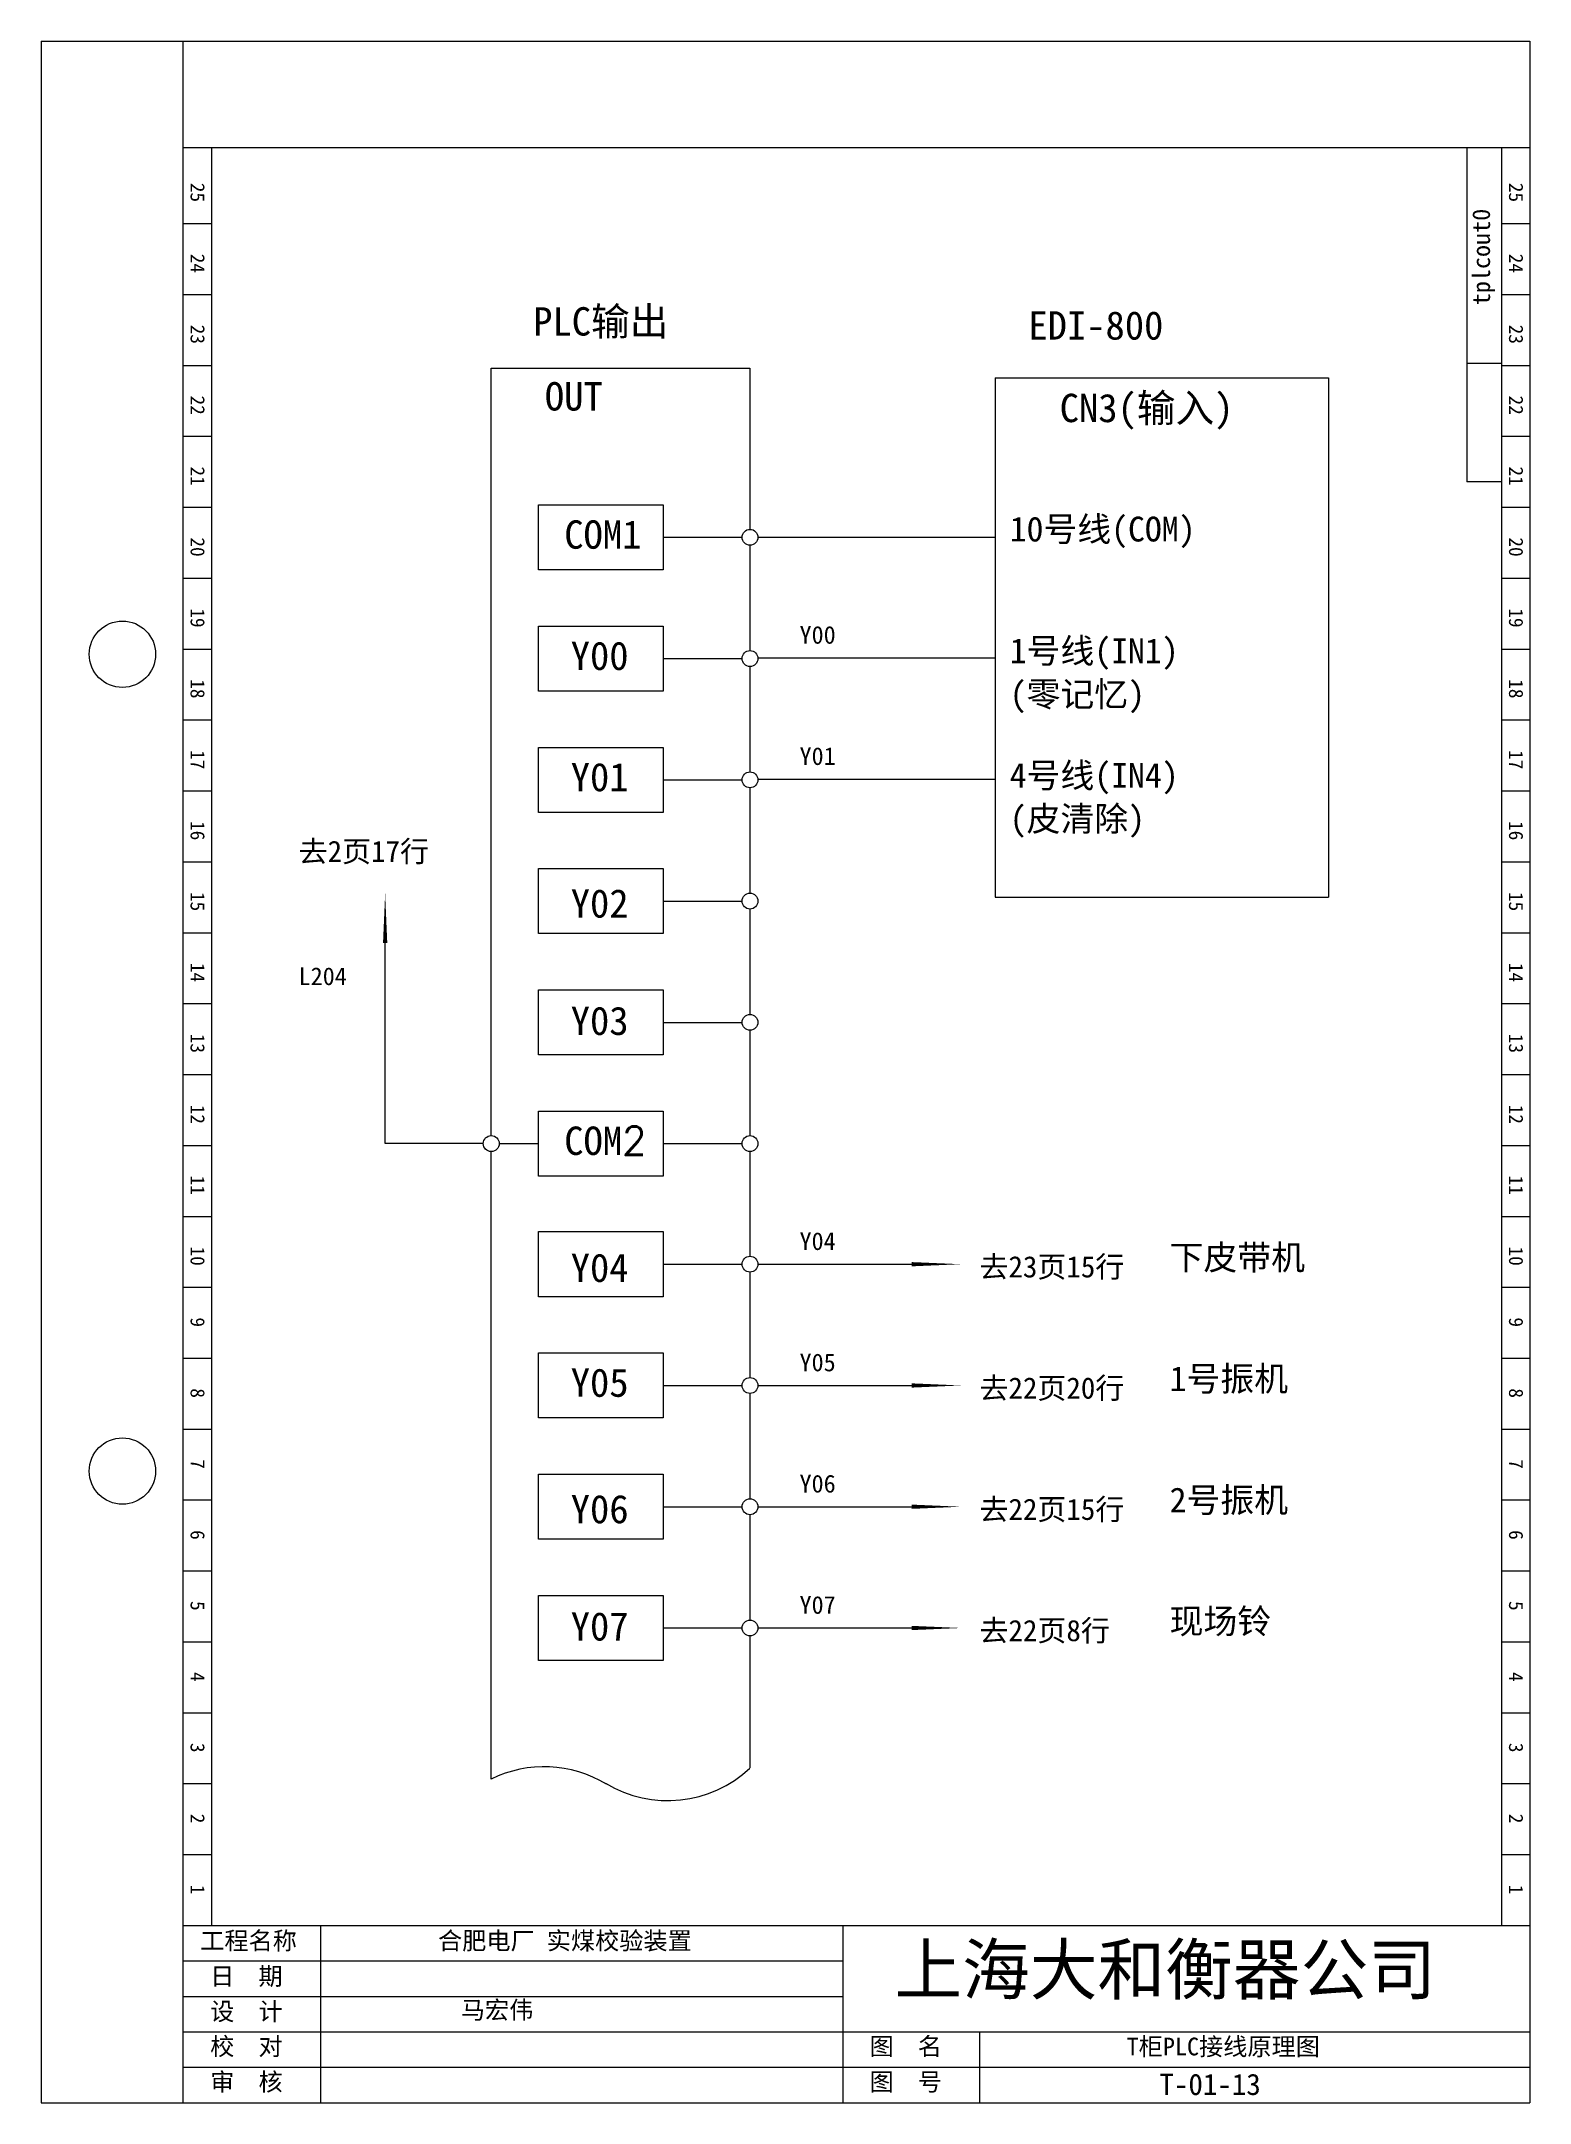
# Model space of a CAD drawing. Extents: x 370 to 580, y -51 to 240.
import ezdxf

# ---------------------------------------------------------------- set-up
doc = ezdxf.new("R2010")
doc.units = 0
doc.header["$LTSCALE"] = 0.5
doc.layers.get('0').update_dxf_attribs({"linetype": 'CONTINUOUS'})

# ---------------------------------------------------------------- blocks, each defined once
blk = doc.blocks.new('A$C1BE90A1B')
at = {"insert": (0.67, 3.86), "char_height": 2.5, "width": 44.7874, "attachment_point": 1}
blk.add_mtext('\\f宋体|b0|i0|c134|p2;T柜PLC接线原理图', dxfattribs=at)
blk = doc.blocks.new('A$C5B9B0CC9')
at = {"insert": (0.21, 3.58), "char_height": 2.5, "width": 20.5327, "attachment_point": 1}
blk.add_mtext('\\f宋体|b0|i0|c134|p2;马宏伟', dxfattribs=at)
blk = doc.blocks.new('A$C3BB048C9')
at = {"ltscale": 0.5}
blk.add_blockref('A$C5B9B0CC9', (0, 0), dxfattribs=at)

msp = doc.modelspace()

# ---------------------------------------------------------------- linework, layer by layer
for p, q in [((369.82, 239.81), (579.82, 239.81)), ((369.82, 239.81), (369.82, -50.91)), ((389.82, 239.81), (389.82, -50.91)), ((579.82, 239.81), (579.82, -50.91)), ((389.82, 224.81), (579.82, 224.81)), ((393.82, 224.81), (393.82, -25.91)), ((570.94, 224.81), (570.94, 177.67)), ((575.82, 224.81), (575.82, -25.91)), ((579.82, 224.81), (579.82, -25.91)), ((389.82, 214.09), (393.82, 214.09)), ((575.82, 214.09), (579.82, 214.09)), ((389.82, 204.09), (393.82, 204.09)), ((575.82, 204.09), (579.82, 204.09)), ((389.82, 194.09), (393.82, 194.09)), ((575.81, 194.35), (570.94, 194.35)), ((575.82, 194.09), (579.82, 194.09)), ((389.82, 184.09), (393.82, 184.09)), ((575.82, 184.09), (579.82, 184.09)), ((575.81, 177.67), (570.94, 177.67)), ((389.82, 174.09), (393.82, 174.09)), ((575.82, 174.09), (579.82, 174.09)), ((389.82, 164.09), (393.82, 164.09)), ((575.82, 164.09), (579.82, 164.09)), ((389.82, 154.09), (393.82, 154.09)), ((575.82, 154.09), (579.82, 154.09)), ((389.82, 144.09), (393.82, 144.09)), ((575.82, 144.09), (579.82, 144.09)), ((389.82, 134.09), (393.82, 134.09)), ((575.82, 134.09), (579.82, 134.09)), ((389.82, 124.09), (393.82, 124.09)), ((575.82, 124.09), (579.82, 124.09)), ((389.82, 114.09), (393.82, 114.09)), ((575.82, 114.09), (579.82, 114.09)), ((389.82, 104.09), (393.82, 104.09)), ((575.82, 104.09), (579.82, 104.09)), ((389.82, 94.09), (393.82, 94.09)), ((575.82, 94.09), (579.82, 94.09)), ((389.82, 84.09), (393.82, 84.09)), ((575.82, 84.09), (579.82, 84.09)), ((389.82, 74.09), (393.82, 74.09)), ((575.82, 74.09), (579.82, 74.09)), ((389.82, 64.09), (393.82, 64.09)), ((575.82, 64.09), (579.82, 64.09)), ((389.82, 54.09), (393.82, 54.09)), ((575.82, 54.09), (579.82, 54.09)), ((389.82, 44.09), (393.82, 44.09)), ((575.82, 44.09), (579.82, 44.09)), ((389.82, 34.09), (393.82, 34.09)), ((575.82, 34.09), (579.82, 34.09)), ((389.82, 24.09), (393.82, 24.09)), ((575.82, 24.09), (579.82, 24.09)), ((389.82, 14.09), (393.82, 14.09)), ((575.82, 14.09), (579.82, 14.09)), ((389.82, 4.09), (393.82, 4.09)), ((575.82, 4.09), (579.82, 4.09)), ((389.82, -5.91), (393.82, -5.91)), ((575.82, -5.91), (579.82, -5.91)), ((389.82, -15.91), (393.82, -15.91)), ((575.82, -15.91), (579.82, -15.91)), ((389.82, -25.91), (579.82, -25.91)), ((409.2, -25.91), (409.2, -50.91)), ((482.93, -25.91), (482.93, -50.91)), ((389.82, -30.91), (482.93, -30.91)), ((389.82, -35.91), (482.93, -35.91)), ((389.82, -40.91), (579.82, -40.91)), ((502.18, -40.91), (502.18, -50.91)), ((389.82, -45.91), (579.82, -45.91)), ((369.82, -50.91), (579.82, -50.91))]:
    msp.add_line(p, q)
at = {"ltscale": 0.5}
for p, q in [((504.4, 192.32), (504.4, 119.08)), ((504.4, 192.32), (551.42, 192.32)), ((551.42, 192.32), (551.42, 119.08)), ((457.56, 169.85), (468.69, 169.85)), ((470.93, 169.85), (504.4, 169.85)), ((457.56, 152.75), (468.69, 152.75)), ((470.93, 152.84), (504.4, 152.84)), ((457.56, 135.65), (468.69, 135.65)), ((470.93, 135.74), (504.4, 135.74)), ((457.56, 118.55), (468.69, 118.55)), ((504.4, 119.08), (551.42, 119.08)), ((418.34, 84.35), (418.34, 112.64)), ((457.56, 101.45), (468.69, 101.45)), ((432.19, 84.35), (418.34, 84.35)), ((434.43, 84.35), (439.96, 84.35)), ((457.56, 84.35), (468.69, 84.35)), ((457.56, 67.34), (468.69, 67.34)), ((470.93, 67.34), (492.6, 67.34)), ((457.56, 50.24), (468.69, 50.24)), ((470.93, 50.24), (492.6, 50.24)), ((457.56, 33.14), (468.69, 33.14)), ((470.93, 33.14), (492.6, 33.14)), ((457.56, 16.04), (468.69, 16.04)), ((470.93, 16.04), (492.6, 16.04))]:
    msp.add_line(p, q, dxfattribs=at)
for points in [[(433.31, 193.68), (469.81, 193.68), (469.81, 170.97)], [(433.31, 178.77), (433.31, 193.68)], [(433.31, 159.78), (433.31, 185.33)], [(469.81, 176.49), (469.81, 170.97)], [(433.31, 85.47), (433.31, 168.73)], [(469.81, 168.73), (469.81, 153.87)], [(469.81, 151.63), (469.81, 136.77)], [(469.81, 134.53), (469.81, 119.67)], [(469.81, 117.43), (469.81, 102.57)], [(433.31, 85.47), (433.31, 99.68)], [(469.81, 100.33), (469.81, 85.47)], [(433.31, -5.28), (433.31, 83.23)], [(469.81, 83.23), (469.81, 68.46)], [(469.81, 66.22), (469.81, 51.36)], [(469.81, 49.12), (469.81, 34.26)], [(469.81, 32.02), (469.81, 17.16)], [(469.81, 20.82), (469.81, 17.16)], [(469.81, 14.92), (469.81, 0.06)], [(469.81, 14.92), (469.81, -3.7)]]:
    msp.add_lwpolyline(points)
for points in [[(439.96, 174.43), (457.56, 174.43), (457.56, 165.26), (439.96, 165.26)], [(439.96, 157.33), (457.56, 157.33), (457.56, 148.16), (439.96, 148.16)], [(439.96, 140.23), (457.56, 140.23), (457.56, 131.06), (439.96, 131.06)], [(439.96, 123.13), (457.56, 123.13), (457.56, 113.96), (439.96, 113.96)], [(439.96, 106.03), (457.56, 106.03), (457.56, 96.86), (439.96, 96.86)], [(439.96, 88.94), (457.56, 88.94), (457.56, 79.76), (439.96, 79.76)], [(439.96, 71.93), (457.56, 71.93), (457.56, 62.76), (439.96, 62.76)], [(439.96, 54.83), (457.56, 54.83), (457.56, 45.66), (439.96, 45.66)], [(439.96, 37.73), (457.56, 37.73), (457.56, 28.56), (439.96, 28.56)], [(439.96, 20.63), (457.56, 20.63), (457.56, 11.46), (439.96, 11.46)]]:
    msp.add_lwpolyline(points, close=True)
for points in [[(418.34, 112.64, 0.6, 0, 0), (418.34, 119.64, 0, 0, 0)], [(492.6, 67.34, 0.6, 0, 0), (499.6, 67.34, 0, 0, 0)], [(492.6, 50.24, 0.6, 0, 0), (499.6, 50.24, 0, 0, 0)], [(492.6, 33.14, 0.6, 0, 0), (499.6, 33.14, 0, 0, 0)], [(492.6, 16.04, 0.6, 0, 0), (499.6, 16.04, 0, 0, 0)]]:
    msp.add_lwpolyline(points, format="xyseb", dxfattribs=at)
for centre in [(469.81, 169.85), (469.81, 152.75), (469.81, 135.65), (469.81, 118.55), (469.81, 101.45), (433.31, 84.35), (469.81, 84.35), (469.81, 67.34), (469.81, 50.24), (469.81, 33.14), (469.81, 16.04)]:
    msp.add_circle(centre, 1.12, dxfattribs=at)
for centre in [(381.28, 153.36), (381.28, 38.17)]:
    msp.add_circle(centre, 4.68)
for centre, start, end in [((440.78, -20.42), 58.7064, 116.2668), ((458.22, 8.58), 238.7064, 313.3355)]:
    msp.add_arc(centre, 16.89, start, end, dxfattribs=at)

# ---------------------------------------------------------------- block references
for name, p in [('A$C3BB048C9', (428.81, -40.15)), ('A$C1BE90A1B', (522.28, -45.59))]:
    msp.add_blockref(name, p, dxfattribs=at)

# ---------------------------------------------------------------- texts
at = {"char_height": 2, "width": 13.8727, "attachment_point": 1, "rotation": 270}
for s, insert in [('25', (392.89, 219.84)), ('25', (578.89, 219.84)), ('24', (392.89, 209.84)), ('24', (578.89, 209.84)), ('23', (392.89, 199.84)), ('23', (578.89, 199.84)), ('22', (392.89, 189.84)), ('22', (578.89, 189.84)), ('21', (392.89, 179.84)), ('21', (578.89, 179.84)), ('20', (392.89, 169.84)), ('20', (578.89, 169.84)), ('19', (392.89, 159.84)), ('19', (578.89, 159.84)), ('18', (392.89, 149.84)), ('18', (578.89, 149.84)), ('17', (392.89, 139.84)), ('17', (578.89, 139.84)), ('16', (392.89, 129.84)), ('16', (578.89, 129.84)), ('15', (392.89, 119.84)), ('15', (578.89, 119.84)), ('14', (392.89, 109.84)), ('14', (578.89, 109.84)), ('13', (392.89, 99.84)), ('13', (578.89, 99.84)), ('12', (392.89, 89.84)), ('12', (578.89, 89.84)), ('11', (392.89, 79.84)), ('11', (578.89, 79.84)), ('10', (392.89, 69.84)), ('10', (578.89, 69.84)), ('9', (392.89, 59.84)), ('9', (578.89, 59.84)), ('8', (392.89, 49.84)), ('8', (578.89, 49.84)), ('7', (392.89, 39.84)), ('7', (578.89, 39.84)), ('6', (392.89, 29.84)), ('6', (578.89, 29.84)), ('5', (392.89, 19.84)), ('5', (578.89, 19.84)), ('4', (392.89, 9.84)), ('4', (578.89, 9.84)), ('3', (392.89, -0.16)), ('3', (578.89, -0.16)), ('2', (392.89, -10.16)), ('2', (578.89, -10.16)), ('1', (392.89, -20.16)), ('1', (578.89, -20.16))]:
    msp.add_mtext(s, dxfattribs=dict(at, insert=insert))
at = {"ltscale": 0.5, "insert": (571.71, 202.58), "char_height": 2.5, "width": 19.7563, "attachment_point": 1, "rotation": 90}
msp.add_mtext('tplcout0', dxfattribs=at)
at = {"ltscale": 0.5, "width": 51.3886, "attachment_point": 1}
for s, insert, char_height in [('\\f宋体|b0|i0|c134|p2;PLC输出', (439.22, 202.3), 4), ('\\f宋体|b0|i0|c134|p2;EDI-800', (509.08, 201.73), 4), ('\\f宋体|b0|i0|c134|p2;OUT', (440.87, 191.73), 4), ('\\f宋体|b0|i0|c134|p2;CN3(输入)', (513.5, 190.09), 4), ('\\f宋体|b0|i0|c134|p2;COM1', (443.61, 172.24), 4), ('\\f宋体|b0|i0|c134|p2;10号线(COM)', (506.45, 172.76), 3.5), ('\\f宋体|b0|i0|c134|p2;Y00', (444.52, 155.14), 4), ('\\f宋体|b0|i0|c134|p2;1号线(IN1)', (506.45, 155.6), 3.5), ('\\f宋体|b0|i0|c134|p2;(零记忆)', (506.45, 149.48), 3.5), ('\\f宋体|b0|i0|c134|p2;Y01', (444.52, 138.04), 4), ('\\f宋体|b0|i0|c134|p2;4号线(IN4)', (506.45, 138.03), 3.5), ('\\f宋体|b0|i0|c134|p2;(皮清除)', (506.45, 131.92), 3.5), ('\\f宋体|b0|i0|c134|p2;去2页17行', (406.13, 127.06), 3), ('\\f宋体|b0|i0|c134|p2;Y02', (444.52, 120.22), 4), ('\\f宋体|b0|i0|c134|p2;Y03', (444.52, 103.67), 4), ('\\f宋体|b0|i0|c134|p2;COM\\Ftxt.shx;2', (443.61, 86.75), 4), ('\\f宋体|b0|i0|c134|p2;下皮带机', (529.01, 70.05), 3.5), ('\\f宋体|b0|i0|c134|p2;Y04', (444.52, 68.84), 4), ('\\f宋体|b0|i0|c134|p2;去23页15行', (502.18, 68.48), 3), ('\\f宋体|b0|i0|c134|p2;Y05', (444.52, 52.64), 4), ('\\f宋体|b0|i0|c134|p2;1号振机', (529.01, 52.95), 3.5), ('\\f宋体|b0|i0|c134|p2;去22页20行', (502.18, 51.38), 3), ('\\f宋体|b0|i0|c134|p2;2号振机', (529.01, 35.85), 3.5), ('\\f宋体|b0|i0|c134|p2;Y06', (444.52, 34.81), 4), ('\\f宋体|b0|i0|c134|p2;去22页15行', (502.18, 34.28), 3), ('\\f宋体|b0|i0|c134|p2;Y07', (444.52, 18.27), 4), ('\\f宋体|b0|i0|c134|p2;去22页8行', (502.18, 17.18), 3), ('\\f宋体|b0|i0|c134|p2;现场铃', (529.01, 18.75), 3.5)]:
    msp.add_mtext(s, dxfattribs=dict(at, insert=insert, char_height=char_height))
at = {"attachment_point": 1}
for s, insert, char_height, width in [('Y00', (476.8, 157.34), 2.5, 13.8727), ('Y01', (476.8, 140.24), 2.5, 13.8727), ('L204', (406.13, 109.2), 2.5, 13.8727), ('Y04', (476.8, 71.84), 2.5, 13.8727), ('Y05', (476.8, 54.74), 2.5, 13.8727), ('Y06', (476.8, 37.64), 2.5, 13.8727), ('Y07', (476.8, 20.54), 2.5, 13.8727), ('\\f宋体|b0|i0|c134|p2;工程名称', (392.25, -26.81), 2.5, 20.5327), ('\\f宋体|b0|i0|c134|p2;合肥电厂 实煤校验装置', (425.8, -26.81), 2.5, 44.7874), ('\\f宋体|b0|i0|c134|p2;上海大和衡器公司', (490.19, -28.62), 7, 127.4816), ('\\f宋体|b0|i0|c134|p2;日  期', (393.66, -31.81), 2.5, 20.5327), ('\\f宋体|b0|i0|c134|p2;设  计', (393.66, -36.78), 2.5, 20.5327), ('\\f宋体|b0|i0|c134|p2;校  对', (393.66, -41.71), 2.5, 20.5327), ('\\f宋体|b0|i0|c134|p2;图  名', (486.67, -41.71), 2.5, 20.5327), ('\\f宋体|b0|i0|c134|p2;审  核', (393.66, -46.71), 2.5, 20.5327), ('\\f宋体|b0|i0|c134|p2;图  号', (486.67, -46.71), 2.5, 20.5327), ('T-01-13', (527.58, -46.82), 3, 13.8727)]:
    msp.add_mtext(s, dxfattribs=dict(at, insert=insert, char_height=char_height, width=width))

doc.saveas('drawing.dxf')
